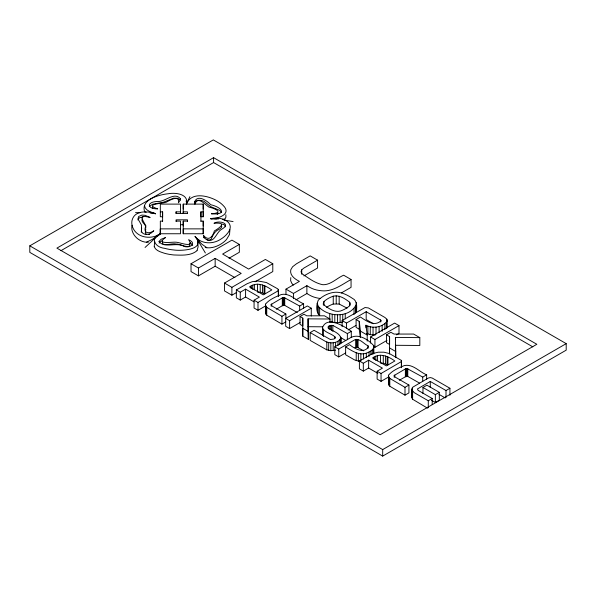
<?xml version="1.0" encoding="UTF-8"?>
<svg xmlns="http://www.w3.org/2000/svg" width="596" height="596" viewBox="0 0 596 596"><rect width="100%" height="100%" fill="white"/><g stroke="black" fill="none" stroke-linecap="round" stroke-linejoin="round"><path stroke-width="0.89" d="M180.469 228.871L160.324 228.871L160.324 233.841L158.082 235.822M162.619 221.369L162.619 211.863L160.324 211.863M180.469 211.863L176.088 211.863L176.088 213.45L187.449 213.45M200.919 221.369L200.919 211.863L203.214 211.863L203.214 216.75L200.919 216.75L200.919 211.863M187.449 221.109L183.225 221.109L183.225 233.751L203.214 233.751L203.214 221.109L200.919 221.109M203.214 216.75L203.214 204.108L183.225 204.108L183.225 208.987M330.005 322.51L330.005 319.024L308.05 318.845L308.348 339.377L302.783 336.159L302.798 318.1L300.034 316.506L300.034 324.358L302.798 325.952L302.798 318.1M389.583 336.606L389.583 344.458L386.513 342.685L386.513 334.833L389.583 336.606L389.568 354.054L389.568 347.945L395.759 351.521L395.759 357.622M141.662 228.007L141.259 232.239M351.29 337.425L351.29 331.316C345.449 327.048 326.876 314.904 322.458 327.8C324.649 332.799 331.309 333.313 334.959 336.882L335.205 337.612L334.065 339.012L330.407 339.534L314.092 330.303L310.166 332.568L310.166 340.42L326.809 349.859L330.847 350.709L335.6 350.165M303.595 308.139L303.595 303.774C296.331 300.898 289.902 292.696 281.349 294.513C275.739 296.771 269.332 299.46 265.488 304.154L265.436 305.323L266.74 307.35L281.945 316.275L285.871 314.01L285.871 318.376M285.871 321.862L281.945 324.127L266.74 315.202L265.436 313.176L265.488 312.006M388.54 375.197L388.488 376.367L389.791 378.393L404.997 387.318L408.923 385.053L408.923 392.906L404.997 395.17L389.791 386.245L388.488 384.219L388.54 375.197C392.384 370.503 398.791 367.814 404.401 365.557C412.953 363.739 419.383 371.941 426.647 374.817L426.647 379.183M388.488 384.219L388.54 383.049M290.774 277.639L290.625 280.574L291.772 283.286L293.321 285.059M340.636 343.75C343.438 333.961 335.056 332.419 328.254 328.038L328.299 326.601L329.156 325.93L332.836 325.386L347.364 333.581L351.29 331.316M317.176 303.267L318.279 306.314L319.642 307.745L319.642 315.597C315.642 311.842 316.312 304.847 318.257 300.213C322.354 296.182 327.852 293.269 333.566 292.42C340.331 291.414 346.716 294.506 352.169 298.186C357.615 300.555 356.766 307.007 356.505 311.827L356.229 310.3M356.505 303.975C350.515 317.802 329.543 317.549 319.642 307.745M144.657 211.841C141.416 202.282 151.697 197.619 158.99 195.555A35.157 20.301 0 0 1 168.258 193.737C175.246 192.419 188.939 193.775 186.488 204.003M186.712 203.02L186.123 201.031M427.488 408.163L412.618 399.245L411.776 397.666L411.776 389.814L412.864 387.124L428.293 378.058L430.26 377.573L432.249 378.058L449.928 388.264L449.928 395.245M411.776 397.666L412.104 388.033M145.782 228.968L145.32 233.11L146.713 234.548M154.684 241.797L154.23 246.617M194.676 203.378L196.129 201.068A4.105 2.369 0 0 1 198.461 200.263L201.12 200.353L204.033 201.321L210.634 206.603L219.782 210.41L221.652 212.63M137.907 219.946L139.442 217.734L143.092 216.937M254.023 301.874L245.589 297.002L240.27 300.071L236.344 297.806L236.344 289.954L247.176 283.703L252.354 281.655L258.046 280.984L266.375 282.519L277.669 288.807L278.503 289.954L277.669 291.094L258.001 302.455L254.075 300.183L254.075 308.035L258.001 310.307L265.868 305.763M401.339 367.71L401.339 360.386L389.426 353.562L383.951 352.199L378.229 352.191L372.701 353.547L359.395 360.997L359.395 368.85L363.322 371.114L368.641 368.045L377.842 373.357M186.578 204.011C191.264 191.398 208.362 195.771 217.257 200.882A35.157 20.301 0 0 1 223.113 205.411C232.313 214.18 217.778 218.955 210.768 218.717C221.012 215.849 237.811 222.569 226.48 234.526A35.157 20.301 0 0 1 220.833 239.138C213.01 244.487 201.269 244.293 195.101 236.47C206.626 249.791 181.556 251.132 173.92 249.985A35.157 20.301 0 0 1 164.571 248.309C155.333 247.422 149.477 238.325 160.346 233.751L180.469 233.751L180.469 221.109L176.088 221.109M323.345 303.252L323.971 301.539A28.407 16.397 0 0 1 333.246 296.182C339.415 294.7 345.077 298.73 349.703 302.276L350.344 303.982L349.703 305.688A28.407 16.397 0 0 1 340.428 311.045C334.274 312.527 328.612 308.505 323.986 304.958L323.345 303.252L323.345 304.996M303.885 275.911L317.579 268.006L317.579 260.154L303.885 268.058L301.732 269.832L301.04 271.716L301.777 273.609C308.326 277.952 315.001 283.256 322.913 284.739C330.862 284.918 336.747 278.153 343.646 275.203L351.059 279.487L351.059 287.339L341.396 292.919M303.595 303.774L299.669 306.046L283.92 297.419L282.303 297.881L271.143 304.452L271.709 305.837L285.871 314.01M426.647 374.817L422.72 377.089L406.971 368.462L405.362 368.924L394.194 375.495L394.761 376.881L408.923 385.053M197.067 250.529L198.11 246.796L197.529 241.32M360.036 361.556L354.508 359.887L345.628 354.762L345.628 346.909C351.707 350.679 358.74 355.708 366.316 353.219C369.416 351.841 374.467 350.038 373.848 345.777C368.656 339.944 359.045 333.41 350.962 337.485L334.818 346.805L334.818 354.657L338.744 356.922L345.665 352.929M186.868 202.931L189.908 196.635M159.08 243.153L160.019 241.931L162.559 240.493M365.959 327.852L365.959 325.23C372.738 328.895 382.796 327.45 387.184 320.931L386.871 319.225L384.934 317.489L368.38 307.931L365.005 307.536L342.126 320.551L342.126 326.66M310.166 332.568L325.304 341.314C330.139 343.84 337.582 343.549 340.636 338.521M149.231 206.499L152.509 204.264L163.252 202.275L173.689 198.148L177.817 198.304L180.253 200.062M162.648 241.693C160.711 247.392 173.518 242.587 176.073 244.114C178.837 243.205 191.39 250.432 189.848 243.451M224.908 219.09L225.936 217.13L225.847 214.761M142.161 218.97C140.604 222.219 146.325 224.327 145.849 227.799M152.77 206.968L152.583 208.287M197.023 250.692C190.735 255.952 181.609 255.2 173.92 254.969A35.157 20.301 0 0 1 164.571 253.293C160.816 252.041 155.981 250.871 154.267 246.863M145.059 247.459L158.797 234.742M401.339 361.608L381.053 373.498L377.126 371.226L377.126 379.078L381.053 381.351L388.92 376.806M217.19 214.426L218.181 213.554L217.711 212.504M29.8 245.843L213.308 139.896L566.2 343.639L566.2 350.157L382.692 456.104L29.8 252.361L29.8 245.843L382.692 449.585L566.2 343.639M213.591 157.657L56.903 248.122L380.159 434.745L536.84 344.287L213.591 157.657L213.591 162.552L532.809 346.85M60.919 250.692L213.591 162.552M234.884 277.617L215.156 266.226L198.446 275.873L191.025 271.59L191.025 263.737L231.926 240.128L239.339 244.412L239.339 252.264L228.991 258.239M191.025 263.737L198.446 268.021L215.156 258.373L241.194 273.408L224.483 283.055L224.483 290.908L231.896 295.191L236.709 292.413M239.339 244.412L222.628 254.06L248.666 269.094L265.376 259.446L272.789 263.723L272.789 271.575L255.148 281.759M224.483 283.055L231.896 287.332L272.789 263.723M236.344 289.954L240.27 292.219L245.589 289.149L259.387 297.113L254.075 300.183M251.095 285.968L249.515 286.885L263.313 294.849L271.798 289.954C266.054 285.782 257.941 281.834 251.095 285.968L251.095 288.583M285.976 294.372L285.976 289.135L299.408 281.379C295.05 279.166 289.537 275.449 290.774 269.787L292.599 266.762L296.473 263.782L310.166 255.878L317.579 260.154M285.976 289.135L293.448 293.448L306.88 285.693L309.875 287.421A20.614 11.905 0 0 0 321.9 290.774C332.918 291.846 342.007 284.515 351.059 279.487M276.253 309.235L282.303 305.741L284.724 305.383L297.307 312.535M295.825 299.937L306.88 293.545L309.875 295.273A20.614 11.905 0 0 0 320.305 298.477M300.041 322.54L289.611 328.56L285.685 326.295L285.685 318.435L307.342 305.942L311.268 308.207L311.268 316.059M285.685 318.435L289.611 320.708L311.268 308.207M300.034 316.506L303.99 314.219L306.754 315.813L324.433 315.805L330.005 319.024M342.126 320.551L346.485 323.069L366.182 311.701L380.576 320.007L380.993 320.73C374.556 327.085 366.227 320.946 360.461 317.02L356.095 319.538L356.095 327.39L359.232 329.201L360.237 337.209M348.064 330.013L355.939 325.468M334.818 346.805L338.744 349.07L354.881 339.75C359.76 338.051 363.94 344.071 368.03 345.799L368.343 346.775C364.126 354.322 354.203 348.459 349.554 344.644L345.628 346.909M370.578 343.087L370.578 336.978L394.634 323.092L398.992 325.61L398.992 333.462L396.586 334.848M370.578 336.978L374.936 339.496L398.992 325.61M386.513 334.833L390.909 332.292L393.978 334.065L413.624 334.058L419.815 337.627L419.815 345.479L395.424 345.285M373.483 346.514L374.936 347.349L386.968 340.405M359.395 360.997L363.322 363.262L368.641 360.193L382.438 368.157L377.126 371.226M374.146 357.011L372.567 357.928L386.364 365.892L394.85 360.997C389.106 356.825 380.993 352.877 374.146 357.011L374.146 359.626M399.305 380.278L405.362 376.784L407.776 376.426L419.577 383.124M449.928 388.264L446.002 390.529L430.267 381.447L417.476 388.95L418.072 390.335L432.204 398.493L432.204 404.602M422.966 393.583L422.966 387.475L426.922 385.195L439.312 392.347L439.312 400.207L435.356 402.486L431.482 400.251M422.966 387.475L435.356 394.634L439.312 392.347M411.776 389.814L414.116 392.585L428.278 400.765L432.204 398.493M354.881 347.602L357.28 347.274L363.702 350.865M148.665 234.608L149.529 234.422M329.715 321.415L334.803 322.667L342.745 322.198M224.789 219.127L222.524 219.283M326.586 307.327A28.407 16.397 0 0 1 333.246 304.035L339.169 304.049L347.073 308.132M366.6 333.38L370.272 334.676L375.279 335.026M162.619 221.109L160.324 221.109L160.346 233.848L152.278 239.406L146.512 242.155L148.404 242.207M180.461 224.707L183.084 224.707M308.05 318.845L308.05 326.705L322.682 326.817M395.424 339.184L395.424 337.433L419.815 337.627M135.508 212.638L140.06 212.72M150.08 212.899L152.814 212.951M150.594 212.817L155.616 213.778L152.911 213.055M264.9 285.968L264.9 293.821L260.221 292.234L257.457 292.033L257.457 284.18M387.951 357.011L387.951 364.864L383.273 363.277L380.509 363.076L380.509 355.223M218.345 219.037L213.718 218.479L210.768 218.821L215.26 219.03M205.374 247.564C210.738 248.547 216.251 246.893 220.833 244.122A35.157 20.301 0 0 0 226.48 239.51L229.52 234.489L229.929 229.661M146.393 242.244C139.956 241.752 134.07 237.081 132.208 230.883A35.157 20.301 0 0 1 132.074 225.236M205.195 247.429L206.819 247.675L201.776 244.122L195.101 236.575L196.345 238.139M213.904 218.531L216.639 218.97M223.947 220.118L233.081 221.563M221.63 224.096L222.785 224.282A4.105 2.369 0 0 1 224.819 225.31L225.504 226.8M146.162 212.34L144.679 211.804M206.223 239.465C214.888 243.876 216.028 231.963 221.943 229.117C231.673 223.433 218.888 220.051 214.001 223.284C225.765 222.241 222.174 226.294 214.374 230.95C212.72 236.761 208.578 241.82 203.407 235.286C203.892 238.512 208.466 242.036 211.208 239.123C212.854 235.062 214.843 230.935 219.313 229.236C220.244 228.588 222.77 227.143 221.414 225.824M373.379 323.71L366.182 319.553L366.182 311.701M356.095 319.538L359.232 321.348L360.461 331.138L360.461 337.247M360.461 331.138L367.203 335.034L367.203 341.143M340.294 337.351L345.792 340.525M438.924 394.291L445.219 397.927M308.348 331.525L302.783 328.307L302.783 336.159M190.355 242.684L192.724 245.403M203.407 237.178L204.391 238.08M196.546 238.199L205.367 252.972M144.523 205.784C145.282 210.872 151.578 212.146 155.616 213.673C147.801 211.006 134.666 210.03 132.074 220.252A35.157 20.301 0 0 0 132.208 225.906C135.583 237.826 151.026 240.218 160.324 233.744L160.324 228.871M365.959 325.23L367.203 335.034M395.424 337.433L395.759 351.521M395.439 346.172L395.714 357.607M308.05 326.705L308.348 339.377M446.002 390.529L446.002 397.51M435.356 394.634L435.356 402.486M430.267 381.447L430.267 387.556M428.278 400.765L428.278 407.746M422.72 377.089L422.72 381.447M412.618 391.393L412.618 399.245M407.776 368.574L407.776 376.426M406.971 368.462L406.971 376.322M406.159 368.581L406.159 376.434M405.362 368.924L405.362 376.784M404.997 387.318L404.997 395.17M401.555 360.997L401.555 367.106M394.761 375.048L394.761 376.791M394.194 375.495L394.194 377.238M389.791 378.393L389.791 386.245M388.957 377.447L388.957 385.299M387.184 320.931L387.184 327.912M387.132 356.602L387.132 364.454M386.871 319.225L386.871 320.968M386.372 322.443L386.372 328.552M385.53 355.976L385.53 363.828M384.919 323.606L384.919 329.715M383.273 355.425L383.273 363.277M382.692 449.585L382.692 456.104M382.133 325.215L382.133 331.324M381.053 373.498L381.053 381.351M380.851 320.194L380.851 321.937M380.576 320.007L380.576 321.758M379.101 326.541L379.101 332.65M377.41 355.663L377.41 360.893M376.024 327.159L376.024 334.14M375.785 356.199L375.785 360.558M374.936 339.496L374.936 347.349M373.848 345.777L373.848 353.629M373.305 348.757L373.305 353.994M373.044 327.204L373.044 335.064M372.209 350.008L372.209 354.367M370.831 350.999L370.831 354.486M370.272 326.817L370.272 334.676M369.043 352.027L369.043 356.386M368.641 360.193L368.641 368.045M368.03 345.799L368.03 348.414M367.866 326.116L367.866 333.969M366.316 353.219L366.316 357.585M363.553 353.778L363.553 359.015M363.322 363.262L363.322 371.114M360.863 353.823L360.863 360.803M359.232 321.348L359.232 329.201M358.382 353.465L358.382 361.318M358.069 339.757L358.069 347.617M357.28 339.422L357.28 347.274M356.468 339.31L356.468 347.163M356.229 302.44L356.237 312.49M356.222 352.832L356.222 360.684M355.663 339.422L355.663 347.274M355.417 307.029L355.417 313.138M354.046 308.475L354.046 314.576M349.703 302.276L349.703 305.77M347.364 333.581L347.364 339.69M346.485 323.069L346.485 328.307M345.24 313.556L345.24 318.793M342.745 314.345L342.745 321.326M340.733 337.165L340.733 343.274M340.122 314.815L340.122 322.667M339.787 339.906L339.787 344.272M339.169 296.197L339.169 304.049M338.744 349.07L338.744 356.922M337.992 341.277L337.992 345.643M337.463 314.971L337.463 322.831M336.211 295.825L336.211 303.677M335.6 342.313L335.6 346.678M334.959 336.882L334.959 338.625M334.803 314.815L334.803 322.667M333.246 296.182L333.246 304.035M333.186 342.812L333.186 350.664M332.836 325.386L332.836 331.495M332.188 314.345L332.188 322.198M331.577 325.252L331.577 330.489M330.847 342.856L330.847 350.709M330.318 325.438L330.318 329.797M329.715 313.563L329.715 318.793M329.156 325.93L329.156 329.417M328.687 342.551L328.687 350.403M328.299 326.601L328.299 328.344M326.809 342.007L326.809 349.859M323.971 301.539L323.971 305.033M323.412 329.61L323.412 336.591M322.466 326.794L322.458 335.652M318.279 306.314L318.279 314.166M317.452 304.802L317.452 312.654M306.88 285.693L306.88 293.545M301.732 269.832L301.732 274.19M299.669 306.046L299.669 310.404M293.448 293.448L293.448 298.685M289.611 320.708L289.611 328.56M284.724 297.531L284.724 305.383M283.92 297.419L283.92 305.279M283.107 297.538L283.107 305.39M282.303 297.881L282.303 305.741M281.945 316.275L281.945 324.127M278.503 289.954L278.503 296.063M278.287 289.343L278.287 296.324M271.709 304.005L271.709 305.748M271.143 304.452L271.143 306.195M266.74 307.35L266.74 315.202M265.905 306.404L265.905 314.256M265.488 304.154L265.436 313.176M264.08 285.558L264.08 293.411M262.478 284.933L262.478 292.785M260.221 284.381L260.221 292.234M258.001 302.455L258.001 310.307M254.358 284.62L254.358 289.85M252.734 285.156L252.734 289.514M245.589 289.149L245.589 297.002M240.27 292.219L240.27 300.071M231.896 287.332L231.896 295.191M215.156 258.373L215.156 266.226M203.214 204.108L203.214 208.987M203.214 221.109L203.214 225.996M203.214 233.751L203.214 228.871L183.225 228.871L183.225 233.751M198.446 268.021L198.446 275.873M187.449 213.495L187.449 211.863L183.225 211.863L183.225 213.495M187.449 221.451L187.449 219.82L176.088 219.82L176.088 221.451M183.225 204.108L183.225 213.301M183.225 221.109L183.225 225.996M180.469 213.495L180.469 204.108L160.324 204.108L160.324 216.75L162.619 216.75L162.619 211.863M176.088 211.863L176.088 213.495M180.372 198.632L180.096 200.301L178.457 202.782C179.843 194.311 169.569 200.345 166.299 202.193C162.283 203.661 143.517 204.07 157.672 208.891C146.571 208.995 146.81 201.828 157.016 201.5C164.787 202.484 174.062 191.331 180.372 198.632M159.035 241.425C163.96 248.815 176.729 241.73 184.082 246.401C189.819 248.428 197.44 243.6 188.589 239.652C195.048 248.77 179.038 242.058 176.073 242.222C172.862 241.693 154.796 244.919 165.554 237.543L161.173 239.264L159.035 241.425M194.646 201.679L194.892 204.272C197.671 195.518 205.046 204.51 208.853 207.065C215.491 208.555 224.163 212.869 211.386 213.8C227.113 215.178 222.479 207.356 210.634 204.704C207.259 200.8 197.768 194.214 194.646 201.679M145.849 225.944C142.69 233.252 148.903 234.377 153.775 230.756L151.071 233.11L148.501 234.273L145.402 234.429L143.122 233.558L141.446 231.576L141.483 225.065L137.959 218.881L138.652 216.497L141.922 215.059L145.096 215.35L150.132 217.458C138.026 214.485 142.116 218.486 145.849 225.944"/></g></svg>
